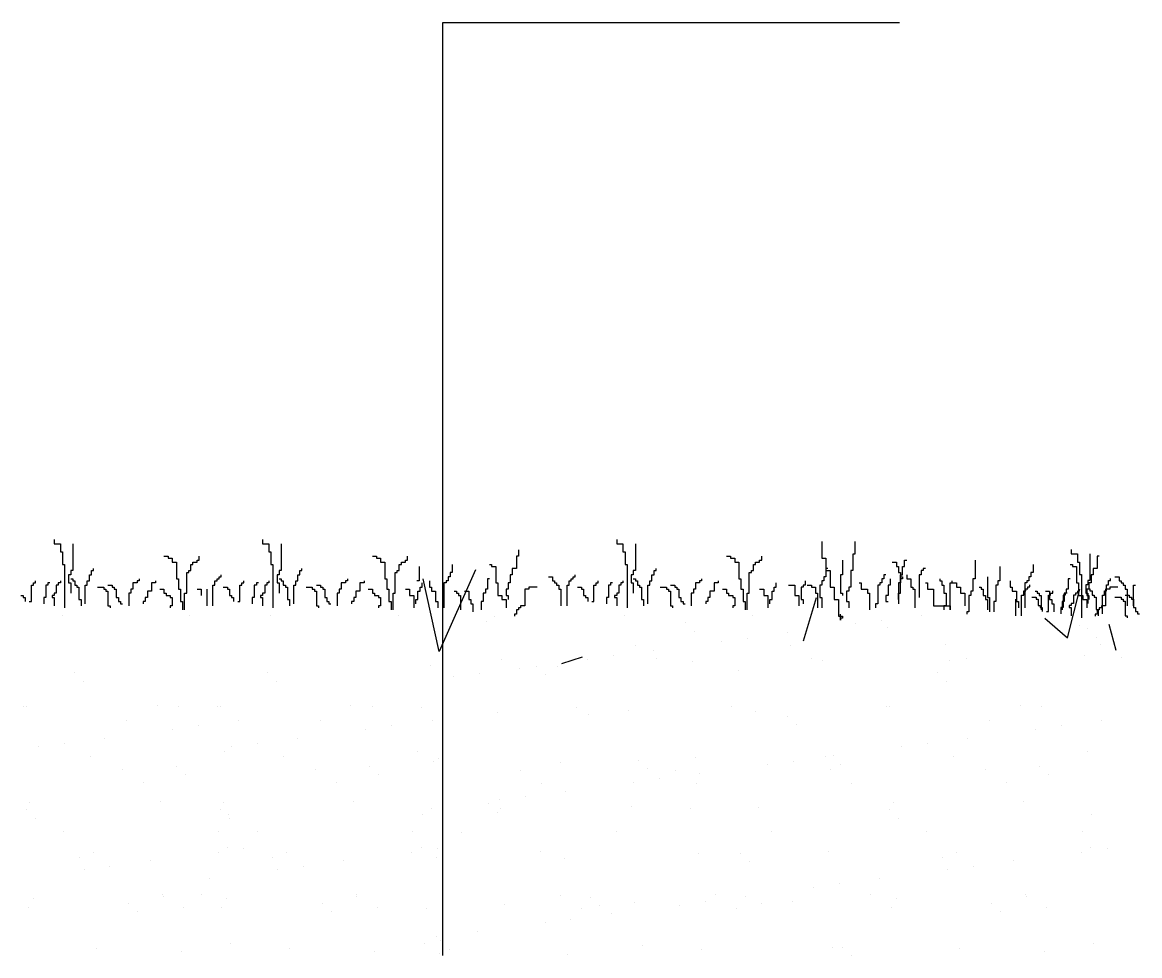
# Model space of a CAD drawing. Extents: x 109 to 4309, y -673 to 2245.
# Drawn here: x 822 to 1270.9, y 880.6 to 1255.4 of the extents above; entities that cross this region are included whole.
import ezdxf

# ---------------------------------------------------------------- set-up
doc = ezdxf.new("R2010")
doc.units = 0
doc.header["$MEASUREMENT"] = 0
doc.layers.add('TEXT', color=41, linetype='CONTINUOUS')
doc.layers.add('TREE', color=3, linetype='CONTINUOUS')

msp = doc.modelspace()

# ---------------------------------------------------------------- linework, layer by layer
at = {"layer": 'TEXT'}
for p, q in [((990.95, 880.57), (990.95, 1255.45)), ((990.95, 1255.45), (1174.33, 1255.45))]:
    msp.add_line(p, q, dxfattribs=at)
at = {"layer": 'TREE', "linetype": 'CONTINUOUS'}
for p, q in [((834.79, 1047.7), (834.79, 1046.04)), ((834.79, 1046.04), (837.28, 1046.04)), ((837.28, 1046.04), (837.28, 1042.72)), ((842.28, 1046.04), (842.28, 1035.24)), ((918.53, 1047.7), (918.53, 1046.04)), ((918.53, 1046.04), (921.02, 1046.04)), ((921.02, 1046.04), (921.02, 1042.72)), ((926.01, 1046.04), (926.01, 1035.24)), ((1060.78, 1047.7), (1060.78, 1046.04)), ((1060.78, 1046.04), (1063.28, 1046.04)), ((1063.28, 1046.04), (1063.28, 1042.72)), ((1068.27, 1046.04), (1068.27, 1035.24)), ((1143.15, 1046.87), (1143.15, 1040.22)), ((1156.47, 1046.87), (1156.47, 1041.89)), ((837.28, 1042.72), (838.12, 1042.72)), ((838.12, 1042.72), (838.12, 1037.73)), ((921.02, 1042.72), (921.85, 1042.72)), ((921.85, 1042.72), (921.85, 1037.73)), ((1021.33, 1043.55), (1021.33, 1041.05)), ((1063.28, 1042.72), (1064.11, 1042.72)), ((1064.11, 1042.72), (1064.11, 1037.73)), ((1156.47, 1041.89), (1155.63, 1041.89)), ((1155.63, 1041.89), (1155.63, 1035.24)), ((1243.39, 1043.67), (1243.39, 1042.01)), ((1243.39, 1042.01), (1245.89, 1042.01)), ((1245.89, 1042.01), (1245.89, 1038.68)), ((1250.88, 1042.01), (1250.88, 1031.21)), ((838.12, 1037.73), (838.95, 1037.73)), ((838.95, 1037.73), (838.95, 1020.28)), ((878.89, 1041.05), (880.55, 1041.05)), ((880.55, 1041.05), (880.55, 1040.22)), ((880.55, 1040.22), (882.21, 1040.22)), ((882.21, 1040.22), (882.21, 1038.56)), ((882.21, 1038.56), (883.88, 1038.56)), ((883.88, 1038.56), (883.88, 1031.92)), ((889.7, 1035.24), (889.7, 1037.73)), ((889.7, 1037.73), (890.53, 1037.73)), ((890.53, 1037.73), (890.53, 1038.56)), ((890.53, 1038.56), (892.2, 1038.56)), ((892.2, 1038.56), (892.2, 1039.39)), ((892.2, 1039.39), (893.03, 1039.39)), ((893.03, 1039.39), (893.03, 1041.05)), ((921.85, 1037.73), (922.69, 1037.73)), ((922.69, 1037.73), (922.69, 1020.28)), ((962.62, 1041.05), (964.29, 1041.05)), ((964.29, 1041.05), (964.29, 1040.22)), ((964.29, 1040.22), (965.95, 1040.22)), ((965.95, 1040.22), (965.95, 1038.56)), ((965.95, 1038.56), (967.62, 1038.56)), ((967.62, 1038.56), (967.62, 1031.92)), ((973.44, 1037.73), (974.27, 1037.73)), ((973.44, 1035.24), (973.44, 1037.73)), ((974.27, 1038.56), (975.94, 1038.56)), ((974.27, 1037.73), (974.27, 1038.56)), ((975.94, 1039.39), (976.77, 1039.39)), ((975.94, 1038.56), (975.94, 1039.39)), ((976.77, 1039.39), (976.77, 1041.05)), ((981.39, 1036.9), (981.39, 1031.08)), ((994.7, 1037.73), (994.7, 1034.41)), ((1009.68, 1037.73), (1010.51, 1037.73)), ((1010.51, 1037.73), (1010.51, 1036.9)), ((1010.51, 1036.9), (1012.17, 1036.9)), ((1012.17, 1036.9), (1012.17, 1030.25)), ((1021.33, 1041.05), (1020.49, 1041.05)), ((1020.49, 1041.05), (1020.49, 1036.07)), ((1064.11, 1037.73), (1064.94, 1037.73)), ((1064.94, 1037.73), (1064.94, 1020.28)), ((1104.88, 1041.05), (1106.54, 1041.05)), ((1106.54, 1041.05), (1106.54, 1040.22)), ((1106.54, 1040.22), (1108.21, 1040.22)), ((1108.21, 1040.22), (1108.21, 1038.56)), ((1108.21, 1038.56), (1109.87, 1038.56)), ((1109.87, 1038.56), (1109.87, 1031.92)), ((1115.7, 1035.24), (1115.7, 1037.73)), ((1115.7, 1037.73), (1116.53, 1037.73)), ((1116.53, 1037.73), (1116.53, 1038.56)), ((1116.53, 1038.56), (1118.19, 1038.56)), ((1118.19, 1038.56), (1118.19, 1039.39)), ((1118.19, 1039.39), (1119.02, 1039.39)), ((1119.02, 1039.39), (1119.02, 1041.05)), ((1143.15, 1040.22), (1144.82, 1040.22)), ((1144.82, 1040.22), (1144.82, 1035.24)), ((1151.47, 1039.39), (1151.47, 1033.58)), ((1171.44, 1038.56), (1173.11, 1038.56)), ((1173.11, 1038.56), (1173.11, 1036.9)), ((1173.11, 1036.9), (1173.94, 1036.9)), ((1173.94, 1036.9), (1173.94, 1034.41)), ((1175.6, 1033.58), (1175.6, 1036.9)), ((1175.6, 1036.9), (1176.44, 1036.9)), ((1176.44, 1036.9), (1176.44, 1039.39)), ((1176.44, 1039.39), (1177.27, 1039.39)), ((1204.73, 1039.39), (1204.73, 1031.92)), ((1214.71, 1036.9), (1214.71, 1031.08)), ((1228.02, 1037.73), (1228.02, 1034.41)), ((1243, 1037.73), (1243.83, 1037.73)), ((1243.83, 1037.73), (1243.83, 1036.9)), ((1243.83, 1036.9), (1245.5, 1036.9)), ((1245.5, 1036.9), (1245.5, 1030.25)), ((1245.89, 1038.68), (1246.72, 1038.68)), ((1246.72, 1038.68), (1246.72, 1033.7)), ((1254.65, 1041.05), (1253.82, 1041.05)), ((1253.82, 1041.05), (1253.82, 1036.07)), ((841.44, 1033.58), (840.61, 1033.58)), ((840.61, 1033.58), (840.61, 1030.25)), ((842.28, 1035.24), (841.44, 1035.24)), ((841.44, 1035.24), (841.44, 1033.58)), ((848.93, 1031.08), (848.93, 1033.58)), ((848.93, 1033.58), (849.76, 1033.58)), ((849.76, 1033.58), (849.76, 1035.24)), ((849.76, 1035.24), (850.6, 1035.24)), ((850.6, 1035.24), (850.6, 1036.07)), ((888.04, 1026.1), (888.04, 1034.41)), ((888.04, 1034.41), (888.87, 1034.41)), ((888.87, 1034.41), (888.87, 1035.24)), ((888.87, 1035.24), (889.7, 1035.24)), ((901.05, 1032.75), (901.89, 1032.75)), ((901.05, 1031.92), (901.05, 1032.75)), ((901.89, 1032.75), (901.89, 1033.58)), ((924.35, 1033.58), (924.35, 1030.25)), ((925.18, 1033.58), (924.35, 1033.58)), ((925.18, 1035.24), (925.18, 1033.58)), ((926.01, 1035.24), (925.18, 1035.24)), ((932.67, 1033.58), (933.5, 1033.58)), ((932.67, 1031.08), (932.67, 1033.58)), ((933.5, 1035.24), (934.33, 1035.24)), ((933.5, 1033.58), (933.5, 1035.24)), ((934.33, 1035.24), (934.33, 1036.07)), ((971.78, 1034.41), (972.61, 1034.41)), ((971.78, 1026.1), (971.78, 1034.41)), ((972.61, 1035.24), (973.44, 1035.24)), ((972.61, 1034.41), (972.61, 1035.24)), ((993.87, 1032.75), (993.04, 1032.75)), ((993.04, 1032.75), (993.04, 1031.08)), ((994.7, 1034.41), (993.87, 1034.41)), ((993.87, 1034.41), (993.87, 1032.75)), ((1018.83, 1033.58), (1018, 1033.58)), ((1018, 1033.58), (1018, 1030.25)), ((1020.49, 1036.07), (1018.83, 1036.07)), ((1018.83, 1036.07), (1018.83, 1033.58)), ((1033.32, 1032.75), (1034.99, 1032.75)), ((1034.99, 1032.75), (1034.99, 1031.08)), ((1043.31, 1031.92), (1043.31, 1032.75)), ((1043.31, 1032.75), (1044.14, 1032.75)), ((1044.14, 1032.75), (1044.14, 1033.58)), ((1067.44, 1033.58), (1066.61, 1033.58)), ((1066.61, 1033.58), (1066.61, 1030.25)), ((1068.27, 1035.24), (1067.44, 1035.24)), ((1067.44, 1035.24), (1067.44, 1033.58)), ((1074.93, 1031.08), (1074.93, 1033.58)), ((1074.93, 1033.58), (1075.76, 1033.58)), ((1075.76, 1033.58), (1075.76, 1035.24)), ((1075.76, 1035.24), (1076.59, 1035.24)), ((1076.59, 1035.24), (1076.59, 1036.07)), ((1114.03, 1026.1), (1114.03, 1034.41)), ((1114.03, 1034.41), (1114.86, 1034.41)), ((1114.86, 1034.41), (1114.86, 1035.24)), ((1114.86, 1035.24), (1115.7, 1035.24)), ((1144.82, 1032.75), (1143.99, 1032.75)), ((1143.99, 1032.75), (1143.99, 1031.08)), ((1145.65, 1036.07), (1144.82, 1036.07)), ((1144.82, 1036.07), (1144.82, 1032.75)), ((1144.82, 1035.24), (1146.48, 1035.24)), ((1146.48, 1035.24), (1146.48, 1028.59)), ((1151.47, 1033.58), (1150.64, 1033.58)), ((1150.64, 1033.58), (1150.64, 1026.1)), ((1155.63, 1035.24), (1154.8, 1035.24)), ((1154.8, 1035.24), (1154.8, 1028.59)), ((1168.95, 1033.58), (1168.12, 1033.58)), ((1168.12, 1033.58), (1168.12, 1031.92)), ((1173.94, 1034.41), (1174.77, 1034.41)), ((1174.77, 1034.41), (1174.77, 1032.75)), ((1174.77, 1026.1), (1174.77, 1033.58)), ((1174.77, 1033.58), (1175.6, 1033.58)), ((1174.77, 1032.75), (1175.6, 1032.75)), ((1175.6, 1032.75), (1175.6, 1031.92)), ((1177.27, 1033.58), (1177.27, 1031.92)), ((1183.09, 1033.58), (1182.26, 1033.58)), ((1182.26, 1033.58), (1182.26, 1024.44)), ((1183.92, 1035.24), (1183.09, 1035.24)), ((1183.09, 1035.24), (1183.09, 1033.58)), ((1184.76, 1036.07), (1183.92, 1036.07)), ((1183.92, 1036.07), (1183.92, 1035.24)), ((1209.72, 1032.75), (1209.72, 1024.44)), ((1227.19, 1032.75), (1226.36, 1032.75)), ((1226.36, 1032.75), (1226.36, 1031.08)), ((1228.02, 1034.41), (1227.19, 1034.41)), ((1227.19, 1034.41), (1227.19, 1032.75)), ((1246.72, 1033.7), (1247.55, 1033.7)), ((1247.55, 1033.7), (1247.55, 1016.25)), ((1252.15, 1033.58), (1251.32, 1033.58)), ((1251.32, 1033.58), (1251.32, 1030.25)), ((1253.82, 1036.07), (1252.15, 1036.07)), ((1252.15, 1036.07), (1252.15, 1033.58)), ((1260.91, 1032.75), (1262.57, 1032.75)), ((1262.57, 1032.75), (1262.57, 1031.08)), ((825.63, 1022.78), (825.63, 1029.42)), ((825.63, 1029.42), (826.47, 1029.42)), ((826.47, 1029.42), (826.47, 1030.25)), ((826.47, 1030.25), (827.3, 1030.25)), ((827.3, 1030.25), (827.3, 1031.08)), ((832.29, 1029.42), (831.46, 1029.42)), ((831.46, 1029.42), (831.46, 1024.44)), ((833.12, 1030.25), (832.29, 1030.25)), ((832.29, 1030.25), (832.29, 1029.42)), ((836.45, 1029.42), (835.62, 1029.42)), ((835.62, 1029.42), (835.62, 1026.1)), ((837.28, 1030.25), (836.45, 1030.25)), ((836.45, 1030.25), (836.45, 1029.42)), ((837.28, 1031.08), (837.28, 1030.25)), ((840.61, 1030.25), (841.44, 1030.25)), ((841.44, 1031.92), (842.28, 1031.92)), ((841.44, 1030.25), (841.44, 1026.1)), ((842.28, 1031.92), (842.28, 1031.08)), ((842.28, 1031.08), (843.11, 1031.08)), ((843.11, 1031.08), (843.11, 1029.42)), ((843.11, 1029.42), (843.94, 1029.42)), ((843.94, 1029.42), (843.94, 1028.59)), ((843.94, 1028.59), (844.77, 1028.59)), ((844.77, 1028.59), (844.77, 1023.61)), ((847.27, 1021.94), (847.27, 1029.42)), ((847.27, 1029.42), (848.1, 1029.42)), ((848.1, 1029.42), (848.1, 1031.08)), ((848.1, 1031.08), (848.93, 1031.08)), ((852.26, 1028.59), (854.76, 1028.59)), ((854.76, 1028.59), (854.76, 1027.76)), ((856.42, 1029.42), (858.08, 1029.42)), ((858.08, 1029.42), (858.08, 1028.59)), ((858.08, 1028.59), (858.92, 1028.59)), ((858.92, 1028.59), (858.92, 1027.76)), ((868.07, 1030.25), (866.4, 1030.25)), ((866.4, 1030.25), (866.4, 1027.76)), ((868.9, 1031.08), (868.07, 1031.08)), ((868.07, 1031.08), (868.07, 1030.25)), ((868.9, 1031.92), (868.9, 1031.08)), ((875.56, 1030.25), (873.89, 1030.25)), ((873.89, 1030.25), (873.89, 1026.93)), ((875.56, 1031.08), (875.56, 1030.25)), ((883.88, 1031.92), (884.71, 1031.92)), ((884.71, 1031.92), (884.71, 1027.76)), ((898.56, 1029.42), (899.39, 1029.42)), ((898.56, 1021.11), (898.56, 1029.42)), ((899.39, 1031.08), (900.22, 1031.08)), ((899.39, 1029.42), (899.39, 1031.08)), ((900.22, 1031.92), (901.05, 1031.92)), ((900.22, 1031.08), (900.22, 1031.92)), ((902.72, 1028.59), (904.38, 1028.59)), ((904.38, 1028.59), (904.38, 1027.76)), ((909.37, 1029.42), (910.21, 1029.42)), ((909.37, 1022.78), (909.37, 1029.42)), ((910.21, 1030.25), (911.04, 1030.25)), ((910.21, 1029.42), (910.21, 1030.25)), ((911.04, 1030.25), (911.04, 1031.08)), ((915.2, 1029.42), (915.2, 1024.44)), ((916.03, 1029.42), (915.2, 1029.42)), ((916.03, 1030.25), (916.03, 1029.42)), ((916.86, 1030.25), (916.03, 1030.25)), ((919.36, 1029.42), (919.36, 1026.1)), ((920.19, 1029.42), (919.36, 1029.42)), ((920.19, 1030.25), (920.19, 1029.42)), ((921.02, 1030.25), (920.19, 1030.25)), ((921.02, 1031.08), (921.02, 1030.25)), ((924.35, 1030.25), (925.18, 1030.25)), ((925.18, 1031.92), (926.01, 1031.92)), ((925.18, 1030.25), (925.18, 1026.1)), ((926.01, 1031.92), (926.01, 1031.08)), ((926.01, 1031.08), (926.85, 1031.08)), ((926.85, 1031.08), (926.85, 1029.42)), ((926.85, 1029.42), (927.68, 1029.42)), ((927.68, 1029.42), (927.68, 1028.59)), ((927.68, 1028.59), (928.51, 1028.59)), ((928.51, 1028.59), (928.51, 1023.61)), ((931.01, 1029.42), (931.84, 1029.42)), ((931.01, 1021.94), (931.01, 1029.42)), ((931.84, 1031.08), (932.67, 1031.08)), ((931.84, 1029.42), (931.84, 1031.08)), ((936, 1028.59), (938.49, 1028.59)), ((938.49, 1028.59), (938.49, 1027.76)), ((940.16, 1029.42), (941.82, 1029.42)), ((941.82, 1029.42), (941.82, 1028.59)), ((941.82, 1028.59), (942.66, 1028.59)), ((942.66, 1028.59), (942.66, 1027.76)), ((950.14, 1030.25), (950.14, 1027.76)), ((951.81, 1030.25), (950.14, 1030.25)), ((951.81, 1031.08), (951.81, 1030.25)), ((952.64, 1031.08), (951.81, 1031.08)), ((952.64, 1031.92), (952.64, 1031.08)), ((957.63, 1030.25), (957.63, 1026.93)), ((959.3, 1030.25), (957.63, 1030.25)), ((959.3, 1031.08), (959.3, 1030.25)), ((967.62, 1031.92), (968.45, 1031.92)), ((968.45, 1031.92), (968.45, 1027.76)), ((981.39, 1031.08), (980.55, 1031.08)), ((981.76, 1028.59), (982.59, 1028.59)), ((981.76, 1026.93), (981.76, 1028.59)), ((982.59, 1028.59), (982.59, 1030.25)), ((985.55, 1031.08), (985.55, 1028.59)), ((985.55, 1028.59), (986.38, 1028.59)), ((986.38, 1028.59), (986.38, 1026.93)), ((992.2, 1030.25), (991.37, 1030.25)), ((991.37, 1030.25), (991.37, 1020.28)), ((993.04, 1031.08), (992.2, 1031.08)), ((992.2, 1031.08), (992.2, 1030.25)), ((1009.68, 1031.92), (1008.84, 1031.92)), ((1008.84, 1031.92), (1008.84, 1027.76)), ((1012.17, 1030.25), (1013, 1030.25)), ((1013, 1030.25), (1013, 1025.27)), ((1018, 1030.25), (1017.16, 1030.25)), ((1017.16, 1030.25), (1017.16, 1027.76)), ((1028.81, 1028.59), (1025.49, 1028.59)), ((1025.49, 1028.59), (1025.49, 1027.76)), ((1034.99, 1031.08), (1035.82, 1031.08)), ((1035.82, 1031.08), (1035.82, 1030.25)), ((1035.82, 1030.25), (1036.65, 1030.25)), ((1036.65, 1030.25), (1036.65, 1029.42)), ((1036.65, 1029.42), (1037.48, 1029.42)), ((1037.48, 1029.42), (1037.48, 1027.76)), ((1040.81, 1021.11), (1040.81, 1029.42)), ((1040.81, 1029.42), (1041.65, 1029.42)), ((1041.65, 1029.42), (1041.65, 1031.08)), ((1041.65, 1031.08), (1042.48, 1031.08)), ((1042.48, 1031.08), (1042.48, 1031.92)), ((1042.48, 1031.92), (1043.31, 1031.92)), ((1044.97, 1028.59), (1046.64, 1028.59)), ((1046.64, 1028.59), (1046.64, 1027.76)), ((1051.63, 1022.78), (1051.63, 1029.42)), ((1051.63, 1029.42), (1052.46, 1029.42)), ((1052.46, 1029.42), (1052.46, 1030.25)), ((1052.46, 1030.25), (1053.29, 1030.25)), ((1053.29, 1030.25), (1053.29, 1031.08)), ((1058.29, 1029.42), (1057.45, 1029.42)), ((1057.45, 1029.42), (1057.45, 1024.44)), ((1059.12, 1030.25), (1058.29, 1030.25)), ((1058.29, 1030.25), (1058.29, 1029.42)), ((1062.45, 1029.42), (1061.61, 1029.42)), ((1061.61, 1029.42), (1061.61, 1026.1)), ((1063.28, 1030.25), (1062.45, 1030.25)), ((1062.45, 1030.25), (1062.45, 1029.42)), ((1063.28, 1031.08), (1063.28, 1030.25)), ((1066.61, 1030.25), (1067.44, 1030.25)), ((1067.44, 1031.92), (1068.27, 1031.92)), ((1067.44, 1030.25), (1067.44, 1026.1)), ((1068.27, 1031.92), (1068.27, 1031.08)), ((1068.27, 1031.08), (1069.1, 1031.08)), ((1069.1, 1031.08), (1069.1, 1029.42)), ((1069.1, 1029.42), (1069.93, 1029.42)), ((1069.93, 1029.42), (1069.93, 1028.59)), ((1069.93, 1028.59), (1070.77, 1028.59)), ((1070.77, 1028.59), (1070.77, 1023.61)), ((1073.26, 1021.94), (1073.26, 1029.42)), ((1073.26, 1029.42), (1074.09, 1029.42)), ((1074.09, 1029.42), (1074.09, 1031.08)), ((1074.09, 1031.08), (1074.93, 1031.08)), ((1078.25, 1028.59), (1080.75, 1028.59)), ((1080.75, 1028.59), (1080.75, 1027.76)), ((1082.41, 1029.42), (1084.08, 1029.42)), ((1084.08, 1029.42), (1084.08, 1028.59)), ((1084.08, 1028.59), (1084.91, 1028.59)), ((1084.91, 1028.59), (1084.91, 1027.76)), ((1094.06, 1030.25), (1092.4, 1030.25)), ((1092.4, 1030.25), (1092.4, 1027.76)), ((1094.9, 1031.08), (1094.06, 1031.08)), ((1094.06, 1031.08), (1094.06, 1030.25)), ((1094.9, 1031.92), (1094.9, 1031.08)), ((1101.55, 1030.25), (1099.89, 1030.25)), ((1099.89, 1030.25), (1099.89, 1026.93)), ((1101.55, 1031.08), (1101.55, 1030.25)), ((1109.87, 1031.92), (1110.7, 1031.92)), ((1110.7, 1031.92), (1110.7, 1027.76)), ((1124.02, 1026.93), (1124.02, 1028.59)), ((1124.02, 1028.59), (1124.85, 1028.59)), ((1124.85, 1028.59), (1124.85, 1030.25)), ((1129.84, 1029.42), (1132.34, 1029.42)), ((1132.34, 1029.42), (1132.34, 1025.27)), ((1135.67, 1028.59), (1134.83, 1028.59)), ((1134.83, 1028.59), (1134.83, 1023.61)), ((1136.5, 1029.42), (1135.67, 1029.42)), ((1135.67, 1029.42), (1135.67, 1028.59)), ((1136.5, 1031.08), (1136.5, 1029.42)), ((1137.33, 1029.42), (1138.99, 1029.42)), ((1138.99, 1029.42), (1138.99, 1028.59)), ((1138.99, 1028.59), (1140.66, 1028.59)), ((1140.66, 1028.59), (1140.66, 1026.1)), ((1143.15, 1029.42), (1142.32, 1029.42)), ((1142.32, 1029.42), (1142.32, 1024.44)), ((1143.99, 1031.08), (1143.15, 1031.08)), ((1143.15, 1031.08), (1143.15, 1029.42)), ((1146.48, 1028.59), (1148.15, 1028.59)), ((1148.15, 1028.59), (1148.15, 1023.61)), ((1154.8, 1028.59), (1153.97, 1028.59)), ((1153.97, 1028.59), (1153.97, 1026.93)), ((1158.13, 1030.25), (1158.96, 1030.25)), ((1158.96, 1030.25), (1158.96, 1027.76)), ((1166.45, 1029.42), (1165.62, 1029.42)), ((1165.62, 1029.42), (1165.62, 1021.94)), ((1167.28, 1030.25), (1166.45, 1030.25)), ((1166.45, 1030.25), (1166.45, 1029.42)), ((1168.12, 1031.92), (1167.28, 1031.92)), ((1167.28, 1031.92), (1167.28, 1030.25)), ((1170.61, 1029.42), (1169.78, 1029.42)), ((1169.78, 1029.42), (1169.78, 1025.27)), ((1170.61, 1031.92), (1170.61, 1029.42)), ((1174.77, 1030.25), (1173.94, 1030.25)), ((1173.94, 1030.25), (1173.94, 1021.94)), ((1175.6, 1031.92), (1174.77, 1031.92)), ((1174.77, 1031.92), (1174.77, 1030.25)), ((1177.27, 1031.92), (1178.93, 1031.92)), ((1178.93, 1031.92), (1178.93, 1028.59)), ((1178.93, 1028.59), (1179.76, 1028.59)), ((1179.76, 1028.59), (1179.76, 1027.76)), ((1184.76, 1030.25), (1185.59, 1030.25)), ((1185.59, 1030.25), (1185.59, 1027.76)), ((1190.58, 1031.92), (1190.58, 1031.08)), ((1190.58, 1031.08), (1191.41, 1031.08)), ((1191.41, 1031.08), (1191.41, 1029.42)), ((1191.41, 1029.42), (1192.24, 1029.42)), ((1192.24, 1029.42), (1192.24, 1026.1)), ((1194.74, 1019.45), (1194.74, 1030.25)), ((1194.74, 1030.25), (1195.57, 1030.25)), ((1195.57, 1030.25), (1195.57, 1031.08)), ((1195.57, 1030.25), (1197.24, 1030.25)), ((1197.24, 1030.25), (1197.24, 1028.59)), ((1197.24, 1028.59), (1198.9, 1028.59)), ((1198.9, 1028.59), (1198.9, 1026.1)), ((1204.73, 1031.92), (1203.89, 1031.92)), ((1203.89, 1031.92), (1203.89, 1026.93)), ((1206.39, 1028.59), (1207.22, 1028.59)), ((1207.22, 1028.59), (1207.22, 1027.76)), ((1213.88, 1029.42), (1213.05, 1029.42)), ((1213.05, 1029.42), (1213.05, 1022.78)), ((1214.71, 1031.08), (1213.88, 1031.08)), ((1213.88, 1031.08), (1213.88, 1029.42)), ((1218.87, 1031.08), (1218.87, 1028.59)), ((1218.87, 1028.59), (1219.7, 1028.59)), ((1219.7, 1028.59), (1219.7, 1026.93)), ((1225.53, 1030.25), (1224.69, 1030.25)), ((1224.69, 1030.25), (1224.69, 1020.28)), ((1225.09, 1027.05), (1225.09, 1027.88)), ((1225.09, 1027.88), (1225.92, 1027.88)), ((1226.36, 1031.08), (1225.53, 1031.08)), ((1225.53, 1031.08), (1225.53, 1030.25)), ((1225.92, 1027.88), (1225.92, 1028.71)), ((1225.92, 1028.71), (1226.75, 1028.71)), ((1226.75, 1028.71), (1226.75, 1029.54)), ((1243, 1031.92), (1242.17, 1031.92)), ((1242.17, 1031.92), (1242.17, 1027.76)), ((1245.5, 1030.25), (1246.33, 1030.25)), ((1246.33, 1030.25), (1246.33, 1025.27)), ((1250.05, 1029.54), (1249.22, 1029.54)), ((1249.22, 1029.54), (1249.22, 1026.22)), ((1250.88, 1031.21), (1250.05, 1031.21)), ((1250.05, 1031.21), (1250.05, 1029.54)), ((1250.05, 1027.88), (1250.88, 1027.88)), ((1251.32, 1030.25), (1250.49, 1030.25)), ((1250.49, 1030.25), (1250.49, 1027.76)), ((1250.88, 1027.88), (1250.88, 1027.05)), ((1257.54, 1027.05), (1257.54, 1029.54)), ((1257.54, 1029.54), (1258.37, 1029.54)), ((1258.37, 1029.54), (1258.37, 1031.21)), ((1258.37, 1031.21), (1259.2, 1031.21)), ((1262.14, 1028.59), (1258.81, 1028.59)), ((1258.81, 1028.59), (1258.81, 1027.76)), ((1259.2, 1031.21), (1259.2, 1032.04)), ((1262.57, 1031.08), (1263.41, 1031.08)), ((1263.41, 1031.08), (1263.41, 1030.25)), ((1263.41, 1030.25), (1264.24, 1030.25)), ((1264.24, 1030.25), (1264.24, 1029.42)), ((1264.24, 1029.42), (1265.07, 1029.42)), ((1265.07, 1029.42), (1265.07, 1027.76)), ((1268.4, 1021.11), (1268.4, 1029.42)), ((1268.4, 1029.42), (1269.23, 1029.42)), ((821.47, 1025.27), (822.31, 1025.27)), ((822.31, 1025.27), (822.31, 1024.44)), ((822.31, 1024.44), (823.14, 1024.44)), ((823.14, 1024.44), (823.14, 1022.78)), ((831.46, 1024.44), (830.63, 1024.44)), ((830.63, 1024.44), (830.63, 1021.94)), ((834.79, 1025.27), (833.96, 1025.27)), ((833.96, 1025.27), (833.96, 1024.44)), ((833.96, 1024.44), (834.79, 1024.44)), ((835.62, 1026.1), (834.79, 1026.1)), ((834.79, 1026.1), (834.79, 1025.27)), ((834.79, 1024.44), (834.79, 1021.11)), ((844.77, 1023.61), (845.6, 1023.61)), ((845.6, 1023.61), (845.6, 1021.11)), ((854.76, 1027.76), (855.59, 1027.76)), ((855.59, 1027.76), (855.59, 1026.93)), ((855.59, 1026.93), (856.42, 1026.93)), ((856.42, 1026.93), (856.42, 1021.11)), ((858.92, 1027.76), (859.75, 1027.76)), ((859.75, 1027.76), (859.75, 1024.44)), ((859.75, 1024.44), (860.58, 1024.44)), ((860.58, 1024.44), (860.58, 1022.78)), ((865.57, 1026.1), (864.74, 1026.1)), ((864.74, 1026.1), (864.74, 1021.11)), ((866.4, 1027.76), (865.57, 1027.76)), ((865.57, 1027.76), (865.57, 1026.1)), ((872.23, 1024.44), (871.4, 1024.44)), ((871.4, 1024.44), (871.4, 1022.78)), ((873.89, 1026.93), (872.23, 1026.93)), ((872.23, 1026.93), (872.23, 1024.44)), ((877.22, 1027.76), (878.89, 1027.76)), ((878.89, 1027.76), (878.89, 1026.1)), ((878.89, 1026.1), (879.72, 1026.1)), ((879.72, 1026.1), (879.72, 1025.27)), ((879.72, 1025.27), (881.38, 1025.27)), ((881.38, 1025.27), (881.38, 1024.44)), ((881.38, 1024.44), (882.21, 1024.44)), ((882.21, 1024.44), (882.21, 1021.11)), ((884.71, 1027.76), (885.54, 1027.76)), ((885.54, 1027.76), (885.54, 1022.78)), ((887.21, 1019.45), (887.21, 1026.1)), ((887.21, 1026.1), (888.04, 1026.1)), ((892.2, 1027.76), (893.86, 1027.76)), ((893.86, 1027.76), (893.86, 1025.27)), ((896.06, 1027.76), (896.06, 1021.11)), ((904.38, 1027.76), (905.21, 1027.76)), ((905.21, 1027.76), (905.21, 1025.27)), ((905.21, 1025.27), (906.05, 1025.27)), ((906.05, 1025.27), (906.05, 1024.44)), ((906.05, 1024.44), (906.88, 1024.44)), ((906.88, 1024.44), (906.88, 1022.78)), ((914.37, 1024.44), (914.37, 1021.94)), ((915.2, 1024.44), (914.37, 1024.44)), ((917.69, 1025.27), (917.69, 1024.44)), ((918.53, 1025.27), (917.69, 1025.27)), ((917.69, 1024.44), (918.53, 1024.44)), ((918.53, 1026.1), (918.53, 1025.27)), ((919.36, 1026.1), (918.53, 1026.1)), ((918.53, 1024.44), (918.53, 1021.11)), ((928.51, 1023.61), (929.34, 1023.61)), ((929.34, 1023.61), (929.34, 1021.11)), ((938.49, 1027.76), (939.33, 1027.76)), ((939.33, 1027.76), (939.33, 1026.93)), ((939.33, 1026.93), (940.16, 1026.93)), ((940.16, 1026.93), (940.16, 1021.11)), ((942.66, 1027.76), (943.49, 1027.76)), ((943.49, 1027.76), (943.49, 1024.44)), ((943.49, 1024.44), (944.32, 1024.44)), ((944.32, 1024.44), (944.32, 1022.78)), ((948.48, 1026.1), (948.48, 1021.11)), ((949.31, 1026.1), (948.48, 1026.1)), ((949.31, 1027.76), (949.31, 1026.1)), ((950.14, 1027.76), (949.31, 1027.76)), ((955.14, 1024.44), (955.14, 1022.78)), ((955.97, 1024.44), (955.14, 1024.44)), ((955.97, 1026.93), (955.97, 1024.44)), ((957.63, 1026.93), (955.97, 1026.93)), ((960.96, 1027.76), (962.62, 1027.76)), ((962.62, 1027.76), (962.62, 1026.1)), ((962.62, 1026.1), (963.46, 1026.1)), ((963.46, 1026.1), (963.46, 1025.27)), ((963.46, 1025.27), (965.12, 1025.27)), ((965.12, 1025.27), (965.12, 1024.44)), ((965.12, 1024.44), (965.95, 1024.44)), ((965.95, 1024.44), (965.95, 1021.11)), ((968.45, 1027.76), (969.28, 1027.76)), ((969.28, 1027.76), (969.28, 1022.78)), ((970.94, 1026.1), (971.78, 1026.1)), ((970.94, 1019.45), (970.94, 1026.1)), ((975.94, 1027.76), (977.6, 1027.76)), ((977.6, 1027.76), (977.6, 1025.27)), ((977.6, 1025.27), (979.26, 1025.27)), ((979.26, 1025.27), (979.26, 1020.28)), ((980.1, 1023.61), (980.93, 1023.61)), ((980.1, 1021.94), (980.1, 1023.61)), ((980.93, 1026.93), (981.76, 1026.93)), ((980.93, 1023.61), (980.93, 1026.93)), ((986.38, 1026.93), (988.04, 1026.93)), ((988.04, 1026.93), (988.04, 1022.78)), ((995.53, 1026.93), (996.36, 1026.93)), ((996.36, 1026.93), (996.36, 1026.1)), ((996.36, 1026.1), (997.2, 1026.1)), ((997.2, 1026.1), (997.2, 1025.27)), ((997.2, 1025.27), (998.03, 1025.27)), ((998.03, 1025.27), (998.03, 1019.45)), ((999.69, 1026.93), (1001.36, 1026.93)), ((1001.36, 1026.93), (1001.36, 1023.61)), ((1001.36, 1023.61), (1002.19, 1023.61)), ((1002.19, 1023.61), (1002.19, 1021.94)), ((1008.01, 1026.1), (1007.18, 1026.1)), ((1007.18, 1026.1), (1007.18, 1022.78)), ((1008.84, 1027.76), (1008.01, 1027.76)), ((1008.01, 1027.76), (1008.01, 1026.1)), ((1013, 1025.27), (1014.67, 1025.27)), ((1014.67, 1025.27), (1014.67, 1023.61)), ((1014.67, 1023.61), (1016.33, 1023.61)), ((1017.16, 1027.76), (1016.33, 1027.76)), ((1016.33, 1027.76), (1016.33, 1025.27)), ((1016.33, 1025.27), (1017.16, 1025.27)), ((1016.33, 1023.61), (1016.33, 1020.28)), ((1017.16, 1025.27), (1017.16, 1023.61)), ((1025.49, 1027.76), (1023.82, 1027.76)), ((1023.82, 1027.76), (1023.82, 1021.11)), ((1037.48, 1027.76), (1038.32, 1027.76)), ((1038.32, 1027.76), (1038.32, 1021.11)), ((1046.64, 1027.76), (1047.47, 1027.76)), ((1047.47, 1027.76), (1047.47, 1025.27)), ((1047.47, 1025.27), (1048.3, 1025.27)), ((1048.3, 1025.27), (1048.3, 1024.44)), ((1048.3, 1024.44), (1049.13, 1024.44)), ((1049.13, 1024.44), (1049.13, 1022.78)), ((1057.45, 1024.44), (1056.62, 1024.44)), ((1056.62, 1024.44), (1056.62, 1021.94)), ((1060.78, 1025.27), (1059.95, 1025.27)), ((1059.95, 1025.27), (1059.95, 1024.44)), ((1059.95, 1024.44), (1060.78, 1024.44)), ((1061.61, 1026.1), (1060.78, 1026.1)), ((1060.78, 1026.1), (1060.78, 1025.27)), ((1060.78, 1024.44), (1060.78, 1021.11)), ((1070.77, 1023.61), (1071.6, 1023.61)), ((1071.6, 1023.61), (1071.6, 1021.11)), ((1080.75, 1027.76), (1081.58, 1027.76)), ((1081.58, 1027.76), (1081.58, 1026.93)), ((1081.58, 1026.93), (1082.41, 1026.93)), ((1082.41, 1026.93), (1082.41, 1021.11)), ((1084.91, 1027.76), (1085.74, 1027.76)), ((1085.74, 1027.76), (1085.74, 1024.44)), ((1085.74, 1024.44), (1086.58, 1024.44)), ((1086.58, 1024.44), (1086.58, 1022.78)), ((1091.57, 1026.1), (1090.74, 1026.1)), ((1090.74, 1026.1), (1090.74, 1021.11)), ((1092.4, 1027.76), (1091.57, 1027.76)), ((1091.57, 1027.76), (1091.57, 1026.1)), ((1098.22, 1024.44), (1097.39, 1024.44)), ((1097.39, 1024.44), (1097.39, 1022.78)), ((1099.89, 1026.93), (1098.22, 1026.93)), ((1098.22, 1026.93), (1098.22, 1024.44)), ((1103.22, 1027.76), (1104.88, 1027.76)), ((1104.88, 1027.76), (1104.88, 1026.1)), ((1104.88, 1026.1), (1105.71, 1026.1)), ((1105.71, 1026.1), (1105.71, 1025.27)), ((1105.71, 1025.27), (1107.38, 1025.27)), ((1107.38, 1025.27), (1107.38, 1024.44)), ((1107.38, 1024.44), (1108.21, 1024.44)), ((1108.21, 1024.44), (1108.21, 1021.11)), ((1110.7, 1027.76), (1111.54, 1027.76)), ((1111.54, 1027.76), (1111.54, 1022.78)), ((1113.2, 1019.45), (1113.2, 1026.1)), ((1113.2, 1026.1), (1114.03, 1026.1)), ((1118.19, 1027.76), (1119.86, 1027.76)), ((1119.86, 1027.76), (1119.86, 1025.27)), ((1119.86, 1025.27), (1121.52, 1025.27)), ((1121.52, 1025.27), (1121.52, 1020.28)), ((1122.35, 1021.94), (1122.35, 1023.61)), ((1122.35, 1023.61), (1123.18, 1023.61)), ((1123.18, 1023.61), (1123.18, 1026.93)), ((1123.18, 1026.93), (1124.02, 1026.93)), ((1132.34, 1025.27), (1134, 1025.27)), ((1134, 1025.27), (1134, 1021.11)), ((1134.83, 1023.61), (1135.67, 1023.61)), ((1135.67, 1023.61), (1135.67, 1021.94)), ((1140.66, 1026.1), (1141.49, 1026.1)), ((1141.49, 1026.1), (1141.49, 1020.28)), ((1142.32, 1024.44), (1143.15, 1024.44)), ((1143.15, 1024.44), (1143.15, 1020.28)), ((1148.15, 1023.61), (1149.81, 1023.61)), ((1149.81, 1023.61), (1149.81, 1016.96)), ((1150.64, 1026.1), (1151.47, 1026.1)), ((1151.47, 1026.1), (1151.47, 1025.27)), ((1153.97, 1026.93), (1153.14, 1026.93)), ((1153.14, 1026.93), (1153.14, 1022.78)), ((1158.96, 1027.76), (1161.46, 1027.76)), ((1161.46, 1027.76), (1161.46, 1026.1)), ((1161.46, 1026.1), (1162.29, 1026.1)), ((1162.29, 1026.1), (1162.29, 1019.45)), ((1169.78, 1025.27), (1168.95, 1025.27)), ((1168.95, 1025.27), (1168.95, 1022.78)), ((1173.94, 1023.61), (1173.94, 1026.1)), ((1173.94, 1026.1), (1174.77, 1026.1)), ((1179.76, 1027.76), (1180.6, 1027.76)), ((1180.6, 1027.76), (1180.6, 1020.28)), ((1185.59, 1027.76), (1188.08, 1027.76)), ((1188.08, 1027.76), (1188.08, 1021.11)), ((1192.24, 1026.1), (1193.08, 1026.1)), ((1193.08, 1026.1), (1193.08, 1021.11)), ((1198.9, 1026.1), (1200.56, 1026.1)), ((1200.56, 1026.1), (1200.56, 1021.11)), ((1203.06, 1025.27), (1202.23, 1025.27)), ((1202.23, 1025.27), (1202.23, 1018.62)), ((1203.89, 1026.93), (1203.06, 1026.93)), ((1203.06, 1026.93), (1203.06, 1025.27)), ((1207.22, 1027.76), (1208.05, 1027.76)), ((1208.05, 1027.76), (1208.05, 1025.27)), ((1208.05, 1025.27), (1208.89, 1025.27)), ((1208.89, 1025.27), (1208.89, 1023.61)), ((1208.89, 1023.61), (1209.72, 1023.61)), ((1209.72, 1024.44), (1210.55, 1024.44)), ((1209.72, 1023.61), (1209.72, 1019.45)), ((1210.55, 1024.44), (1210.55, 1018.62)), ((1219.7, 1026.93), (1221.37, 1026.93)), ((1220.93, 1023.73), (1220.93, 1017.08)), ((1221.37, 1026.93), (1221.37, 1022.78)), ((1223.43, 1017.08), (1223.43, 1025.39)), ((1223.43, 1025.39), (1224.26, 1025.39)), ((1224.26, 1025.39), (1224.26, 1027.05)), ((1224.26, 1027.05), (1225.09, 1027.05)), ((1227.59, 1024.56), (1229.25, 1024.56)), ((1228.85, 1026.93), (1229.69, 1026.93)), ((1229.25, 1024.56), (1229.25, 1023.73)), ((1229.25, 1023.73), (1230.08, 1023.73)), ((1229.69, 1026.93), (1229.69, 1026.1)), ((1229.69, 1026.1), (1230.52, 1026.1)), ((1230.08, 1023.73), (1230.08, 1021.24)), ((1230.52, 1026.1), (1230.52, 1025.27)), ((1230.52, 1025.27), (1231.35, 1025.27)), ((1231.35, 1025.27), (1231.35, 1019.45)), ((1233.01, 1026.93), (1234.68, 1026.93)), ((1234.24, 1018.74), (1234.24, 1025.39)), ((1234.24, 1025.39), (1235.07, 1025.39)), ((1234.68, 1026.93), (1234.68, 1023.61)), ((1234.68, 1023.61), (1235.51, 1023.61)), ((1235.07, 1025.39), (1235.07, 1026.22)), ((1235.07, 1026.22), (1235.91, 1026.22)), ((1235.51, 1023.61), (1235.51, 1021.94)), ((1235.91, 1026.22), (1235.91, 1027.05)), ((1240.9, 1025.39), (1240.07, 1025.39)), ((1240.07, 1025.39), (1240.07, 1020.41)), ((1241.34, 1026.1), (1240.5, 1026.1)), ((1240.5, 1026.1), (1240.5, 1022.78)), ((1241.73, 1026.22), (1240.9, 1026.22)), ((1240.9, 1026.22), (1240.9, 1025.39)), ((1242.17, 1027.76), (1241.34, 1027.76)), ((1241.34, 1027.76), (1241.34, 1026.1)), ((1245.06, 1025.39), (1244.23, 1025.39)), ((1244.23, 1025.39), (1244.23, 1022.07)), ((1245.89, 1026.22), (1245.06, 1026.22)), ((1245.06, 1026.22), (1245.06, 1025.39)), ((1245.89, 1027.05), (1245.89, 1026.22)), ((1246.33, 1025.27), (1247.99, 1025.27)), ((1247.99, 1025.27), (1247.99, 1023.61)), ((1247.99, 1023.61), (1249.66, 1023.61)), ((1249.22, 1026.22), (1250.05, 1026.22)), ((1250.49, 1027.76), (1249.66, 1027.76)), ((1249.66, 1027.76), (1249.66, 1025.27)), ((1249.66, 1025.27), (1250.49, 1025.27)), ((1249.66, 1023.61), (1249.66, 1020.28)), ((1250.05, 1026.22), (1250.05, 1022.07)), ((1250.49, 1025.27), (1250.49, 1023.61)), ((1250.88, 1027.05), (1251.71, 1027.05)), ((1251.71, 1027.05), (1251.71, 1025.39)), ((1251.71, 1025.39), (1252.55, 1025.39)), ((1252.55, 1025.39), (1252.55, 1024.56)), ((1252.55, 1024.56), (1253.38, 1024.56)), ((1253.38, 1024.56), (1253.38, 1019.57)), ((1255.87, 1017.91), (1255.87, 1025.39)), ((1255.87, 1025.39), (1256.71, 1025.39)), ((1256.71, 1025.39), (1256.71, 1027.05)), ((1256.71, 1027.05), (1257.54, 1027.05)), ((1258.81, 1027.76), (1257.14, 1027.76)), ((1257.14, 1027.76), (1257.14, 1021.11)), ((1260.87, 1024.56), (1263.36, 1024.56)), ((1263.36, 1024.56), (1263.36, 1023.73)), ((1263.36, 1023.73), (1264.2, 1023.73)), ((1264.2, 1023.73), (1264.2, 1022.9)), ((1265.03, 1025.39), (1266.69, 1025.39)), ((1265.07, 1027.76), (1265.9, 1027.76)), ((1265.9, 1027.76), (1265.9, 1021.11)), ((1266.69, 1025.39), (1266.69, 1024.56)), ((1266.69, 1024.56), (1267.52, 1024.56)), ((1267.52, 1024.56), (1267.52, 1023.73)), ((1267.52, 1023.73), (1268.36, 1023.73)), ((1268.36, 1023.73), (1268.36, 1020.41)), ((824.8, 1022.78), (825.63, 1022.78)), ((856.42, 1021.11), (857.25, 1021.11)), ((857.25, 1021.11), (857.25, 1020.28)), ((860.58, 1022.78), (861.41, 1022.78)), ((861.41, 1022.78), (861.41, 1021.94)), ((861.41, 1021.94), (862.24, 1021.94)), ((871.4, 1022.78), (870.57, 1022.78)), ((870.57, 1022.78), (870.57, 1021.94)), ((882.21, 1021.11), (881.38, 1021.11)), ((881.38, 1021.11), (881.38, 1020.28)), ((885.54, 1022.78), (886.37, 1022.78)), ((886.37, 1022.78), (886.37, 1019.45)), ((908.54, 1022.78), (909.37, 1022.78)), ((940.16, 1021.11), (940.99, 1021.11)), ((940.99, 1021.11), (940.99, 1020.28)), ((944.32, 1022.78), (945.15, 1022.78)), ((945.15, 1022.78), (945.15, 1021.94)), ((945.15, 1021.94), (945.98, 1021.94)), ((954.3, 1022.78), (954.3, 1021.94)), ((955.14, 1022.78), (954.3, 1022.78)), ((965.12, 1021.11), (965.12, 1020.28)), ((965.95, 1021.11), (965.12, 1021.11)), ((969.28, 1022.78), (970.11, 1022.78)), ((970.11, 1022.78), (970.11, 1019.45)), ((988.04, 1022.78), (988.88, 1022.78)), ((988.88, 1022.78), (988.88, 1020.28)), ((1002.19, 1021.94), (1003.02, 1021.94)), ((1003.02, 1021.94), (1003.02, 1018.62)), ((1007.18, 1022.78), (1006.35, 1022.78)), ((1006.35, 1022.78), (1006.35, 1019.45)), ((1021.33, 1019.45), (1020.49, 1019.45)), ((1020.49, 1019.45), (1020.49, 1017.79)), ((1022.16, 1020.28), (1021.33, 1020.28)), ((1021.33, 1020.28), (1021.33, 1019.45)), ((1023.82, 1021.11), (1022.16, 1021.11)), ((1022.16, 1021.11), (1022.16, 1020.28)), ((1050.8, 1022.78), (1051.63, 1022.78)), ((1082.41, 1021.11), (1083.25, 1021.11)), ((1083.25, 1021.11), (1083.25, 1020.28)), ((1086.58, 1022.78), (1087.41, 1022.78)), ((1087.41, 1022.78), (1087.41, 1021.94)), ((1087.41, 1021.94), (1088.24, 1021.94)), ((1097.39, 1022.78), (1096.56, 1022.78)), ((1096.56, 1022.78), (1096.56, 1021.94)), ((1108.21, 1021.11), (1107.38, 1021.11)), ((1107.38, 1021.11), (1107.38, 1020.28)), ((1111.54, 1022.78), (1112.37, 1022.78)), ((1112.37, 1022.78), (1112.37, 1019.45)), ((1153.14, 1022.78), (1153.97, 1022.78)), ((1153.97, 1022.78), (1153.97, 1020.28)), ((1165.62, 1021.94), (1164.79, 1021.94)), ((1164.79, 1021.94), (1164.79, 1020.28)), ((1168.95, 1022.78), (1169.78, 1022.78)), ((1188.08, 1021.11), (1194.74, 1021.11)), ((1193.08, 1021.11), (1192.24, 1021.11)), ((1192.24, 1021.11), (1192.24, 1019.45)), ((1194.74, 1021.11), (1194.74, 1019.45)), ((1213.05, 1022.78), (1212.21, 1022.78)), ((1212.21, 1022.78), (1212.21, 1018.62)), ((1221.37, 1022.78), (1222.2, 1022.78)), ((1222.2, 1022.78), (1222.2, 1020.28)), ((1230.08, 1021.24), (1230.91, 1021.24)), ((1230.91, 1021.24), (1230.91, 1020.41)), ((1230.91, 1020.41), (1231.75, 1020.41)), ((1231.75, 1020.41), (1231.75, 1018.74)), ((1235.51, 1021.94), (1236.34, 1021.94)), ((1236.34, 1021.94), (1236.34, 1018.62)), ((1240.07, 1020.41), (1239.23, 1020.41)), ((1239.23, 1020.41), (1239.23, 1017.91)), ((1240.5, 1022.78), (1239.67, 1022.78)), ((1239.67, 1022.78), (1239.67, 1019.45)), ((1243.39, 1021.24), (1242.56, 1021.24)), ((1242.56, 1021.24), (1242.56, 1020.41)), ((1242.56, 1020.41), (1243.39, 1020.41)), ((1244.23, 1022.07), (1243.39, 1022.07)), ((1243.39, 1022.07), (1243.39, 1021.24)), ((1243.39, 1020.41), (1243.39, 1017.08)), ((1253.38, 1019.57), (1254.21, 1019.57)), ((1254.65, 1019.45), (1253.82, 1019.45)), ((1253.82, 1019.45), (1253.82, 1017.79)), ((1254.21, 1019.57), (1254.21, 1017.08)), ((1255.48, 1020.28), (1254.65, 1020.28)), ((1254.65, 1020.28), (1254.65, 1019.45)), ((1257.14, 1021.11), (1255.48, 1021.11)), ((1255.48, 1021.11), (1255.48, 1020.28)), ((1264.2, 1022.9), (1265.03, 1022.9)), ((1265.03, 1022.9), (1265.03, 1017.08)), ((1268.36, 1020.41), (1269.19, 1020.41)), ((1269.19, 1020.41), (1269.19, 1018.74)), ((838.11, 1017.37), (838.11, 1017.37)), ((889.27, 1017.13), (889.27, 1017.13)), ((921.85, 1017.37), (921.85, 1017.37)), ((973.01, 1017.13), (973.01, 1017.13)), ((1008.45, 1014.95), (1008.45, 1014.95)), ((1011.75, 1016.71), (1011.75, 1016.71)), ((1020.49, 1017.79), (1019.66, 1017.79)), ((1019.66, 1017.79), (1019.66, 1016.96)), ((1064.1, 1017.37), (1064.1, 1017.37)), ((1115.27, 1017.13), (1115.27, 1017.13)), ((1149.81, 1016.96), (1151.47, 1016.96)), ((1150.64, 1015.3), (1150.64, 1017.79)), ((1151.47, 1016.13), (1150.64, 1016.13)), ((1150.64, 1016.13), (1150.64, 1015.3)), ((1151.47, 1016.96), (1151.47, 1016.13)), ((1167.04, 1015.16), (1167.04, 1015.16)), ((1183.3, 1017.3), (1183.3, 1017.3)), ((1202.23, 1018.62), (1201.4, 1018.62)), ((1201.4, 1018.62), (1201.4, 1017.79)), ((1233.41, 1018.74), (1234.24, 1018.74)), ((1253.82, 1017.79), (1252.98, 1017.79)), ((1252.98, 1017.79), (1252.98, 1016.96)), ((1265.03, 1017.08), (1265.86, 1017.08)), ((1265.86, 1017.08), (1265.86, 1016.25)), ((1269.19, 1018.74), (1270.02, 1018.74)), ((1270.02, 1018.74), (1270.02, 1017.91)), ((1270.02, 1017.91), (1270.85, 1017.91)), ((1088.48, 1014.26), (1088.48, 1014.26)), ((1092.17, 1010.89), (1092.17, 1010.89)), ((1129.46, 1010.21), (1129.46, 1010.21)), ((1156.63, 1013.79), (1156.63, 1013.79)), ((1169.69, 1012.5), (1169.69, 1012.5)), ((1246.72, 1013.34), (1246.72, 1013.34)), ((1249.72, 1011.81), (1249.72, 1011.81)), ((1102.79, 1006.7), (1102.79, 1006.7)), ((1113.2, 1008.07), (1113.2, 1008.07)), ((1192.75, 1005.42), (1192.75, 1005.42)), ((1253.41, 1008.43), (1253.41, 1008.43)), ((1255.03, 1005.53), (1255.03, 1005.53)), ((1059.37, 1000.99), (1059.37, 1000.99)), ((1068.19, 1005.19), (1068.19, 1005.19)), ((1075.63, 1003.13), (1075.63, 1003.13)), ((1130.47, 1005.3), (1130.47, 1005.3)), ((1248.68, 1000.99), (1248.68, 1000.99)), ((985.97, 996.92), (985.97, 996.92)), ((1014.34, 999.7), (1014.34, 999.7)), ((1028.36, 996.71), (1028.36, 996.71)), ((1037.13, 996.68), (1037.13, 996.68)), ((1048.96, 999.62), (1048.96, 999.62)), ((1076.62, 999.82), (1076.62, 999.82)), ((1091.15, 998.62), (1091.15, 998.62)), ((1138.9, 999.93), (1138.9, 999.93)), ((1143.5, 999.29), (1143.5, 999.29)), ((1194.66, 999.04), (1194.66, 999.04)), ((1201.19, 1000.04), (1201.19, 1000.04)), ((1263.47, 1000.16), (1263.47, 1000.16)), ((842.87, 994.25), (842.87, 994.25)), ((920.6, 994.25), (920.6, 994.25)), ((995.12, 992.53), (995.12, 992.53)), ((1005.53, 993.9), (1005.53, 993.9)), ((1021.79, 996.04), (1021.79, 996.04)), ((1032.04, 993.33), (1032.04, 993.33)), ((1109.57, 994.94), (1109.57, 994.94)), ((1189.6, 994.25), (1189.6, 994.25)), ((846.55, 990.88), (846.55, 990.88)), ((924.29, 990.88), (924.29, 990.88)), ((1193.28, 990.88), (1193.28, 990.88)), ((822.53, 980.59), (822.53, 980.59)), ((823.81, 980.54), (823.81, 980.54)), ((876.16, 981.21), (876.16, 981.21)), ((884.82, 980.7), (884.82, 980.7)), ((900.27, 980.59), (900.27, 980.59)), ((901.55, 980.54), (901.55, 980.54)), ((953.9, 981.21), (953.9, 981.21)), ((962.55, 980.7), (962.55, 980.7)), ((982.42, 980.25), (982.42, 980.25)), ((1044.7, 980.36), (1044.7, 980.36)), ((1065.36, 978.84), (1065.36, 978.84)), ((1106.98, 980.47), (1106.98, 980.47)), ((1116.53, 978.59), (1116.53, 978.59)), ((1169.26, 980.59), (1169.26, 980.59)), ((1170.54, 980.54), (1170.54, 980.54)), ((1222.9, 981.21), (1222.9, 981.21)), ((1231.55, 980.7), (1231.55, 980.7)), ((863.95, 974.93), (863.95, 974.93)), ((908.84, 975.03), (908.84, 975.03)), ((941.69, 974.93), (941.69, 974.93)), ((986.58, 975.03), (986.58, 975.03)), ((1013.01, 978.17), (1013.01, 978.17)), ((1049.44, 977.39), (1049.44, 977.39)), ((1129.47, 976.7), (1129.47, 976.7)), ((1210.68, 974.93), (1210.68, 974.93)), ((1255.57, 975.03), (1255.57, 975.03)), ((882.17, 971.52), (882.17, 971.52)), ((892.58, 972.89), (892.58, 972.89)), ((959.91, 971.52), (959.91, 971.52)), ((970.32, 972.89), (970.32, 972.89)), ((1133.16, 973.32), (1133.16, 973.32)), ((1228.9, 971.52), (1228.9, 971.52)), ((1239.31, 972.89), (1239.31, 972.89)), ((838.75, 965.81), (838.75, 965.81)), ((855.01, 967.95), (855.01, 967.95)), ((916.48, 965.81), (916.48, 965.81)), ((932.74, 967.95), (932.74, 967.95)), ((1185.48, 965.81), (1185.48, 965.81)), ((1201.74, 967.95), (1201.74, 967.95)), ((828.34, 964.44), (828.34, 964.44)), ((903.21, 962.45), (903.21, 962.45)), ((906.07, 964.44), (906.07, 964.44)), ((980.95, 962.45), (980.95, 962.45)), ((1144.76, 960.75), (1144.76, 960.75)), ((1147.9, 960.86), (1147.9, 960.86)), ((1175.07, 964.44), (1175.07, 964.44)), ((1249.94, 962.45), (1249.94, 962.45)), ((849.19, 960.51), (849.19, 960.51)), ((883.86, 956.69), (883.86, 956.69)), ((926.93, 960.51), (926.93, 960.51)), ((961.59, 956.69), (961.59, 956.69)), ((987.23, 958.39), (987.23, 958.39)), ((989.32, 959.83), (989.32, 959.83)), ((1038.39, 958.14), (1038.39, 958.14)), ((1069.35, 959.15), (1069.35, 959.15)), ((1092.41, 960.09), (1092.41, 960.09)), ((1121.23, 957.35), (1121.23, 957.35)), ((1131.64, 958.72), (1131.64, 958.72)), ((1150.56, 957.38), (1150.56, 957.38)), ((1195.92, 960.51), (1195.92, 960.51)), ((1230.59, 956.69), (1230.59, 956.69)), ((862.17, 955.33), (862.17, 955.33)), ((887.54, 953.31), (887.54, 953.31)), ((939.91, 955.33), (939.91, 955.33)), ((965.28, 953.31), (965.28, 953.31)), ((1022.06, 954.99), (1022.06, 954.99)), ((1073.04, 955.77), (1073.04, 955.77)), ((1077.81, 951.63), (1077.81, 951.63)), ((1084.34, 955.11), (1084.34, 955.11)), ((1094.07, 953.77), (1094.07, 953.77)), ((1146.62, 955.22), (1146.62, 955.22)), ((1208.9, 955.33), (1208.9, 955.33)), ((1234.28, 953.31), (1234.28, 953.31)), ((870.61, 949.96), (870.61, 949.96)), ((948.34, 949.96), (948.34, 949.96)), ((1030.49, 949.62), (1030.49, 949.62)), ((1067.4, 950.26), (1067.4, 950.26)), ((1092.77, 949.73), (1092.77, 949.73)), ((1155.06, 949.85), (1155.06, 949.85)), ((1217.34, 949.96), (1217.34, 949.96)), ((877.42, 942.67), (877.42, 942.67)), ((955.16, 942.67), (955.16, 942.67)), ((1013.56, 943.17), (1013.56, 943.17)), ((1023.97, 944.54), (1023.97, 944.54)), ((1040.23, 946.68), (1040.23, 946.68)), ((1224.16, 942.67), (1224.16, 942.67)), ((823.74, 939.14), (823.74, 939.14)), ((825.07, 942), (825.07, 942)), ((901.47, 939.14), (901.47, 939.14)), ((902.81, 942), (902.81, 942)), ((986.4, 939.6), (986.4, 939.6)), ((1009.23, 941.59), (1009.23, 941.59)), ((1012.91, 938.22), (1012.91, 938.22)), ((1014.27, 939.63), (1014.27, 939.63)), ((1066.62, 940.3), (1066.62, 940.3)), ((1090.44, 939.83), (1090.44, 939.83)), ((1117.79, 940.06), (1117.79, 940.06)), ((1170.47, 939.14), (1170.47, 939.14)), ((1171.8, 942), (1171.8, 942)), ((827.42, 935.76), (827.42, 935.76)), ((904.94, 937.37), (904.94, 937.37)), ((905.16, 935.76), (905.16, 935.76)), ((982.68, 937.37), (982.68, 937.37)), ((1174.15, 935.76), (1174.15, 935.76)), ((1251.67, 937.37), (1251.67, 937.37)), ((838.69, 930.51), (838.69, 930.51)), ((900.97, 930.62), (900.97, 930.62)), ((916.42, 930.51), (916.42, 930.51)), ((978.71, 930.62), (978.71, 930.62)), ((998.57, 930.17), (998.57, 930.17)), ((1060.85, 930.28), (1060.85, 930.28)), ((1123.13, 930.39), (1123.13, 930.39)), ((1185.42, 930.51), (1185.42, 930.51)), ((1247.7, 930.62), (1247.7, 930.62)), ((850.45, 921.97), (850.45, 921.97)), ((900.61, 922.17), (900.61, 922.17)), ((904.47, 923.92), (904.47, 923.92)), ((911.02, 923.54), (911.02, 923.54)), ((928.19, 921.97), (928.19, 921.97)), ((978.35, 922.17), (978.35, 922.17)), ((982.2, 923.92), (982.2, 923.92)), ((988.76, 923.54), (988.76, 923.54)), ((1030.31, 922.27), (1030.31, 922.27)), ((1093.67, 921.55), (1093.67, 921.55)), ((1110.34, 921.58), (1110.34, 921.58)), ((1146.02, 922.22), (1146.02, 922.22)), ((1197.18, 921.97), (1197.18, 921.97)), ((1247.34, 922.17), (1247.34, 922.17)), ((1251.2, 923.92), (1251.2, 923.92)), ((1257.75, 923.54), (1257.75, 923.54)), ((844.82, 919.82), (844.82, 919.82)), ((857.19, 916.45), (857.19, 916.45)), ((873.45, 918.59), (873.45, 918.59)), ((922.56, 919.82), (922.56, 919.82)), ((934.92, 916.45), (934.92, 916.45)), ((951.18, 918.59), (951.18, 918.59)), ((988.49, 919.85), (988.49, 919.85)), ((1039.65, 919.6), (1039.65, 919.6)), ((1114.03, 918.21), (1114.03, 918.21)), ((1191.55, 919.82), (1191.55, 919.82)), ((1203.92, 916.45), (1203.92, 916.45)), ((1220.18, 918.59), (1220.18, 918.59)), ((846.78, 915.08), (846.78, 915.08)), ((897.35, 911.5), (897.35, 911.5)), ((924.51, 915.08), (924.51, 915.08)), ((1166.34, 911.5), (1166.34, 911.5)), ((1193.51, 915.08), (1193.51, 915.08)), ((1139.67, 907.99), (1139.67, 907.99)), ((1150.08, 909.36), (1150.08, 909.36)), ((826.33, 903.47), (826.33, 903.47)), ((878.33, 905.25), (878.33, 905.25)), ((878.68, 904.13), (878.68, 904.13)), ((893.78, 905.14), (893.78, 905.14)), ((904.07, 903.47), (904.07, 903.47)), ((956.06, 905.25), (956.06, 905.25)), ((956.42, 904.13), (956.42, 904.13)), ((1038.21, 904.91), (1038.21, 904.91)), ((1050.22, 904.03), (1050.22, 904.03)), ((1096.25, 902.28), (1096.25, 902.28)), ((1100.49, 905.03), (1100.49, 905.03)), ((1112.51, 904.42), (1112.51, 904.42)), ((1131.43, 902.26), (1131.43, 902.26)), ((1162.77, 905.14), (1162.77, 905.14)), ((1173.06, 903.47), (1173.06, 903.47)), ((1225.06, 905.25), (1225.06, 905.25)), ((1225.42, 904.13), (1225.42, 904.13)), ((824.48, 899.77), (824.48, 899.77)), ((864.73, 901.58), (864.73, 901.58)), ((868.41, 898.2), (868.41, 898.2)), ((886.76, 899.88), (886.76, 899.88)), ((902.21, 899.77), (902.21, 899.77)), ((942.46, 901.58), (942.46, 901.58)), ((946.15, 898.2), (946.15, 898.2)), ((964.5, 899.88), (964.5, 899.88)), ((984.36, 899.43), (984.36, 899.43)), ((1015.53, 901.1), (1015.53, 901.1)), ((1046.64, 899.54), (1046.64, 899.54)), ((1053.91, 900.65), (1053.91, 900.65)), ((1067.88, 901.76), (1067.88, 901.76)), ((1085.84, 900.9), (1085.84, 900.9)), ((1108.93, 899.65), (1108.93, 899.65)), ((1119.05, 901.52), (1119.05, 901.52)), ((1171.21, 899.77), (1171.21, 899.77)), ((1211.46, 901.58), (1211.46, 901.58)), ((1215.15, 898.2), (1215.15, 898.2)), ((1233.49, 899.88), (1233.49, 899.88)), ((1032, 893.82), (1032, 893.82)), ((1042.41, 895.19), (1042.41, 895.19)), ((1058.67, 897.33), (1058.67, 897.33)), ((1004.84, 890.24), (1004.84, 890.24)), ((905.73, 885.38), (905.73, 885.38)), ((983.46, 885.38), (983.46, 885.38)), ((988.58, 888.1), (988.58, 888.1)), ((990.1, 886.48), (990.1, 886.48)), ((1071.31, 884.71), (1071.31, 884.71)), ((1252.46, 885.38), (1252.46, 885.38)), ((851.71, 883.44), (851.71, 883.44)), ((885.81, 882.25), (885.81, 882.25)), ((929.45, 883.44), (929.45, 883.44)), ((963.55, 882.25), (963.55, 882.25)), ((989.75, 881.31), (989.75, 881.31)), ((993.79, 883.1), (993.79, 883.1)), ((1040.91, 881.07), (1040.91, 881.07)), ((1094.93, 883.01), (1094.93, 883.01)), ((1147.28, 883.68), (1147.28, 883.68)), ((1151.34, 884.02), (1151.34, 884.02)), ((1155.02, 880.64), (1155.02, 880.64)), ((1198.44, 883.44), (1198.44, 883.44)), ((1232.55, 882.25), (1232.55, 882.25))]:
    msp.add_line(p, q, dxfattribs=at)
at = {"layer": 'TREE'}
for p, q in [((1004.05, 1035.58), (989.43, 1002.69)), ((989.43, 1002.69), (983.06, 1031.94)), ((1140.84, 1024.27), (1135.73, 1006.92)), ((1241.86, 1008.25), (1246.83, 1027.71)), ((1232.8, 1016.08), (1241.86, 1008.25)), ((1258.47, 1013.69), (1261.34, 1003.29)), ((1046.96, 1000.49), (1038.66, 997.77))]:
    msp.add_line(p, q, dxfattribs=at)

doc.saveas('drawing.dxf')
